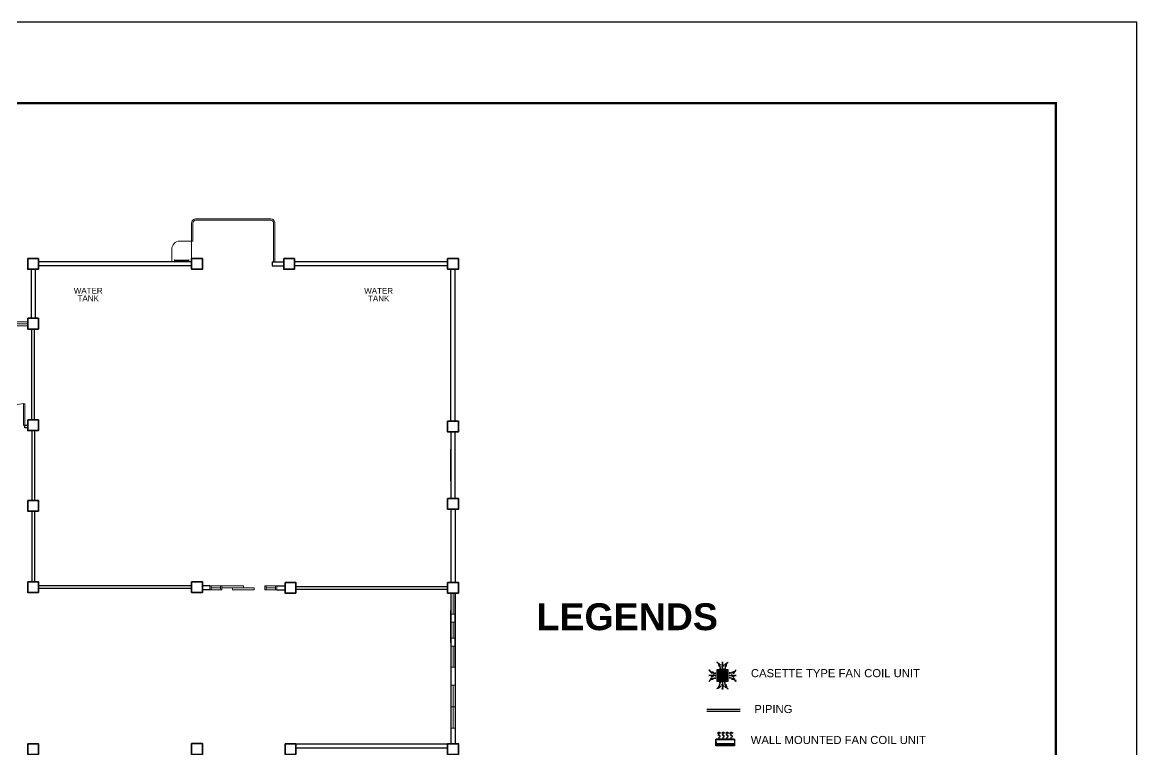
# Model space of a CAD drawing. Header units: millimetres. Extents: x 5 to 430, y 3 to 339.
# Drawn here: x 167.72 to 209.19, y 124.01 to 151.08 of the extents above; entities that cross this region are included whole.
import ezdxf

# ---------------------------------------------------------------- set-up
doc = ezdxf.new("R2010")
doc.units = ezdxf.units.MM
doc.header["$MEASUREMENT"] = 0
for name, color, linetype in [('.1', 1, 'Continuous'), ('AIR', 7, 'Continuous'), ('fcu line', 7, 'Continuous'), ('fcu return', 7, 'Continuous'), ('label', 7, 'Continuous'), ('Legends', 7, 'Continuous'), ('template', 7, 'Continuous')]:
    doc.layers.add(name, color=color, linetype=linetype)
doc.styles.get("Standard").update_dxf_attribs({"font": 'arial.ttf'})
doc.styles.add('SWISSLT175', font='swissl.ttf', dxfattribs={"height": 0.175})

# ---------------------------------------------------------------- blocks, each defined once
blk = doc.blocks.new('FCU-13000P (CASSETTE SPLIT)')
at = {"layer": 'AIR', "ltscale": 3}
for p, q in [((0, 0.523), (0, 1)), ((-0.523, 0), (-1, 0)), ((-0.558, 0.193), (-0.487, 0.193)), ((-0.558, 0.162), (-0.487, 0.162)), ((-0.558, 0.016), (-0.487, 0.016)), ((-0.193, 0.558), (-0.193, 0.487)), ((-0.162, 0.558), (-0.162, 0.487)), ((-0.016, 0.558), (-0.016, 0.487)), ((0.016, 0.558), (0.016, 0.487)), ((0.162, 0.558), (0.162, 0.487)), ((0.193, 0.558), (0.193, 0.487)), ((0.558, 0.193), (0.487, 0.193)), ((0.558, 0.162), (0.487, 0.162)), ((0.558, 0.016), (0.487, 0.016)), ((0.523, 0), (1, 0)), ((-0.558, -0.016), (-0.487, -0.016)), ((-0.558, -0.162), (-0.487, -0.162)), ((-0.558, -0.193), (-0.487, -0.193)), ((-0.193, -0.558), (-0.193, -0.487)), ((-0.162, -0.558), (-0.162, -0.487)), ((-0.016, -0.558), (-0.016, -0.487)), ((0, -0.523), (0, -1)), ((0.016, -0.558), (0.016, -0.487)), ((0.162, -0.558), (0.162, -0.487)), ((0.193, -0.558), (0.193, -0.487)), ((0.558, -0.016), (0.487, -0.016)), ((0.558, -0.162), (0.487, -0.162)), ((0.558, -0.193), (0.487, -0.193))]:
    blk.add_line(p, q, dxfattribs=at)
at = {"layer": 'AIR'}
for p, q in [((0.295, -0.295), (-0.295, 0.295)), ((0.295, 0.295), (-0.295, -0.295))]:
    blk.add_line(p, q, dxfattribs=at)
at = {"layer": 'AIR', "ltscale": 3}
for points in [[(-0.335, 0.895), (-0.311, 0.932), (-0.416, 0.973)], [(-0.022, 0.89), (0.022, 0.89), (0, 1)], [(0.335, 0.895), (0.311, 0.932), (0.416, 0.973)], [(-0.89, 0.022), (-0.89, -0.022), (-1, 0)], [(-0.895, 0.335), (-0.932, 0.311), (-0.973, 0.416)], [(0.89, 0.022), (0.89, -0.022), (1, 0)], [(0.895, 0.335), (0.932, 0.311), (0.973, 0.416)], [(-0.895, -0.335), (-0.932, -0.311), (-0.973, -0.416)], [(0.895, -0.335), (0.932, -0.311), (0.973, -0.416)], [(-0.335, -0.895), (-0.311, -0.932), (-0.416, -0.973)], [(-0.022, -0.89), (0.022, -0.89), (0, -1)], [(0.335, -0.895), (0.311, -0.932), (0.416, -0.973)]]:
    blk.add_lwpolyline(points, close=True, dxfattribs=at)
at = {"layer": 'AIR'}
for points in [[(-0.323, 0.914, -0.171809), (-0.178, 0.558), (-0.178, 0.522)], [(0.323, 0.914, 0.171809), (0.178, 0.558), (0.178, 0.522)], [(-0.914, 0.323, 0.171809), (-0.558, 0.178), (-0.522, 0.178)], [(0.914, 0.323, -0.171809), (0.558, 0.178), (0.522, 0.178)], [(-0.914, -0.323, -0.171809), (-0.558, -0.178), (-0.522, -0.178)], [(-0.323, -0.914, 0.171809), (-0.178, -0.558), (-0.178, -0.522)], [(0.323, -0.914, -0.171809), (0.178, -0.558), (0.178, -0.522)], [(0.914, -0.323, 0.171809), (0.558, -0.178), (0.522, -0.178)]]:
    blk.add_lwpolyline(points, format="xyb", dxfattribs=at)
for points in [[(-0.41, -0.41), (0.41, -0.41), (0.41, 0.41), (-0.41, 0.41)], [(-0.373, 0.31), (-0.348, 0.31), (-0.348, -0.31), (-0.373, -0.31)], [(-0.31, 0.372), (0.31, 0.372), (0.31, 0.348), (-0.31, 0.348)], [(-0.26, -0.26), (0.26, -0.26), (0.26, 0.26), (-0.26, 0.26)], [(-0.21, -0.21), (0.21, -0.21), (0.21, 0.21), (-0.21, 0.21)], [(-0.16, -0.16), (0.16, -0.16), (0.16, 0.16), (-0.16, 0.16)], [(-0.11, -0.11), (0.11, -0.11), (0.11, 0.11), (-0.11, 0.11)], [(-0.06, -0.06), (0.06, -0.06), (0.06, 0.06), (-0.06, 0.06)], [(0.372, 0.31), (0.348, 0.31), (0.348, -0.31), (0.372, -0.31)], [(-0.31, -0.373), (0.31, -0.373), (0.31, -0.348), (-0.31, -0.348)]]:
    blk.add_lwpolyline(points, close=True, dxfattribs=at)
blk.add_lwpolyline([(-0.26, -0.31), (0.26, -0.31, 0.414214), (0.31, -0.26), (0.31, 0.26, 0.414214), (0.26, 0.31), (-0.26, 0.31, 0.414214), (-0.31, 0.26), (-0.31, -0.26, 0.414214)], format="xyb", close=True, dxfattribs=at)
at = {"layer": 'AIR', "ltscale": 3}
for points in [[(-0.268, 0.84), (-0.231, 0.852), (-0.134, 0.882), (-0.422, 0.704), (0.005, 0.903), (-0.358, 0.645), (-0.239, 0.678), (-0.199, 0.69)], [(0.268, 0.84), (0.231, 0.852), (0.134, 0.882), (0.422, 0.704), (-0.005, 0.903), (0.358, 0.645), (0.239, 0.678), (0.199, 0.69)], [(-0.84, 0.268), (-0.852, 0.231), (-0.882, 0.134), (-0.704, 0.422), (-0.903, -0.005), (-0.645, 0.358), (-0.678, 0.239), (-0.69, 0.199)], [(0.84, 0.268), (0.852, 0.231), (0.882, 0.134), (0.704, 0.422), (0.903, -0.005), (0.645, 0.358), (0.678, 0.239), (0.69, 0.199)], [(-0.84, -0.268), (-0.852, -0.231), (-0.882, -0.134), (-0.704, -0.422), (-0.903, 0.005), (-0.645, -0.358), (-0.678, -0.239), (-0.69, -0.199)], [(-0.268, -0.84), (-0.231, -0.852), (-0.134, -0.882), (-0.422, -0.704), (0.005, -0.903), (-0.358, -0.645), (-0.239, -0.678), (-0.199, -0.69)], [(0.268, -0.84), (0.231, -0.852), (0.134, -0.882), (0.422, -0.704), (-0.005, -0.903), (0.358, -0.645), (0.239, -0.678), (0.199, -0.69)], [(0.84, -0.268), (0.852, -0.231), (0.882, -0.134), (0.704, -0.422), (0.903, 0.005), (0.645, -0.358), (0.678, -0.239), (0.69, -0.199)]]:
    blk.add_open_spline(points, degree=3, knots=[0.0032834, 0.0032834, 0.0032834, 0.0032834, 0.0712567, 0.1924075, 0.3347111, 0.5062145, 0.5813292, 0.5813292, 0.5813292, 0.5813292], dxfattribs=at)
for points in [[(-0.8, 0), (-0.776, -0.077), (-0.755, 0.058), (-0.718, -0.098), (-0.663, 0.087), (-0.631, 0)], [(0, 0.8), (0.077, 0.776), (-0.058, 0.755), (0.098, 0.718), (-0.087, 0.663), (0, 0.631)], [(0.8, 0), (0.776, -0.077), (0.755, 0.058), (0.718, -0.098), (0.663, 0.087), (0.631, 0)], [(0, -0.8), (0.077, -0.776), (-0.058, -0.755), (0.098, -0.718), (-0.087, -0.663), (0, -0.631)]]:
    blk.add_spline(points, degree=3, dxfattribs=at)
for points in [[(-0.416, 0.973), (-0.335, 0.895), (-0.311, 0.932)], [(0, 1), (-0.022, 0.89), (0.022, 0.89)], [(0.416, 0.973), (0.335, 0.895), (0.311, 0.932)], [(-1, 0), (-0.89, 0.022), (-0.89, -0.022)], [(-0.973, 0.416), (-0.895, 0.335), (-0.932, 0.311)], [(1, 0), (0.89, 0.022), (0.89, -0.022)], [(0.973, 0.416), (0.895, 0.335), (0.932, 0.311)], [(-0.973, -0.416), (-0.895, -0.335), (-0.932, -0.311)], [(0.973, -0.416), (0.895, -0.335), (0.932, -0.311)], [(-0.416, -0.973), (-0.335, -0.895), (-0.311, -0.932)], [(0, -1), (-0.022, -0.89), (0.022, -0.89)], [(0.416, -0.973), (0.335, -0.895), (0.311, -0.932)]]:
    blk.add_solid(points, dxfattribs=at)
blk = doc.blocks.new('CARRIER-S30-32 (FCD)')
at = {"layer": 'AIR'}
for p, q in [((0.82, -0.05), (-0.83, -0.05)), ((0.82, -0.08), (-0.83, -0.08)), ((0.82, -0.1), (-0.83, -0.1)), ((0.82, -0.13), (-0.83, -0.13)), ((0.82, -0.15), (-0.83, -0.15)), ((-0.6, -0.03), (-0.6, -0.18)), ((-0.4, -0.03), (-0.4, -0.18)), ((-0.2, -0.03), (-0.2, -0.18)), ((0, -0.03), (0, -0.18)), ((0.2, -0.03), (0.2, -0.18)), ((0.4, -0.03), (0.4, -0.18)), ((0.6, -0.03), (0.6, -0.18))]:
    blk.add_line(p, q, dxfattribs=at)
for points in [[(-0.8, -0.62), (0.8, -0.62, 0.414214), (0.85, -0.57), (0.85, 0), (-0.85, 0), (-0.85, -0.57, 0.414214)], [(-0.8, -0.59), (0.8, -0.59, 0.414214), (0.82, -0.57), (0.82, -0.53), (-0.83, -0.53), (-0.83, -0.57, 0.414214)]]:
    blk.add_lwpolyline(points, format="xyb", close=True, dxfattribs=at)
for points in [[(-0.83, -0.03), (0.82, -0.03), (0.82, -0.18), (-0.83, -0.18)], [(-0.66, -1.13), (-0.56, -1.24), (-0.7, -1.18)], [(-0.46, -1.13), (-0.56, -1.24), (-0.43, -1.18)], [(-0.29, -1.13), (-0.19, -1.24), (-0.32, -1.18)], [(-0.09, -1.13), (-0.19, -1.24), (-0.05, -1.18)], [(0.09, -1.13), (0.19, -1.24), (0.05, -1.18)], [(0.29, -1.13), (0.19, -1.24), (0.32, -1.18)], [(0.46, -1.13), (0.56, -1.24), (0.43, -1.18)], [(0.66, -1.13), (0.56, -1.24), (0.7, -1.18)]]:
    blk.add_lwpolyline(points, close=True, dxfattribs=at)
for points in [[(-0.56, -0.68), (-0.56, -0.79), (-0.44, -0.84), (-0.67, -1), (-0.56, -1.04), (-0.56, -1.24)], [(-0.19, -0.68), (-0.19, -0.79), (-0.06, -0.84), (-0.29, -1), (-0.19, -1.04), (-0.19, -1.24)], [(0.19, -0.68), (0.19, -0.79), (0.31, -0.84), (0.08, -1), (0.19, -1.04), (0.19, -1.24)], [(0.56, -0.68), (0.56, -0.79), (0.69, -0.84), (0.46, -1), (0.56, -1.04), (0.56, -1.24)]]:
    blk.add_lwpolyline(points, dxfattribs=at)
for centre in [(-0.8, -0.29), (-0.8, -0.36)]:
    blk.add_circle(centre, 0.0187, dxfattribs=at)

msp = doc.modelspace()

# ---------------------------------------------------------------- linework, layer by layer
at = {"layer": '.1', "color": 0}
msp.add_line((209.188, 151.076), (109.912, 151.076), dxfattribs=at)
at = {"color": 8, "linetype": 'ByBlock', "lineweight": 9}
for p, q in [((173.285, 142.159), (173.285, 142.634)), ((173.585, 142.934), (174.055, 142.934)), ((173.405, 142.242), (173.385, 142.242)), ((173.385, 142.242), (173.385, 142.161)), ((173.405, 142.162), (173.405, 142.242)), ((173.655, 142.231), (173.405, 142.231)), ((173.655, 142.231), (173.905, 142.231)), ((173.905, 142.161), (173.905, 142.241)), ((173.905, 142.241), (173.925, 142.241)), ((173.925, 142.241), (173.925, 142.161)), ((173.655, 142.211), (173.405, 142.211)), ((173.655, 142.211), (173.905, 142.211)), ((164.6, 139.934), (167.925, 139.934)), ((167.925, 139.862), (164.6, 139.862)), ((164.6, 139.784), (167.925, 139.784)), ((167.825, 135.986), (167.925, 135.986)), ((183.675, 129.197), (183.675, 129.836)), ((183.675, 129.06), (183.675, 129.836)), ((183.75, 129.836), (183.75, 129.06)), ((183.825, 129.197), (183.825, 129.836)), ((183.825, 129.06), (183.675, 129.06)), ((183.825, 128.76), (183.675, 128.76)), ((183.675, 128.76), (183.675, 128.16)), ((183.75, 128.76), (183.75, 128.16)), ((183.825, 128.46), (183.825, 128.76)), ((183.675, 128.16), (183.825, 128.16)), ((183.675, 128.16), (183.675, 127.86)), ((183.675, 127.997), (183.675, 127.234)), ((183.675, 127.86), (183.825, 127.86)), ((183.75, 127.86), (183.75, 127.085)), ((183.825, 127.997), (183.825, 127.234)), ((183.825, 127.86), (183.825, 127.084)), ((183.825, 127.084), (183.675, 127.086)), ((183.675, 126.322), (183.675, 127.084)), ((183.675, 126.986), (183.675, 124.236)), ((183.825, 127.234), (183.825, 127.084)), ((183.825, 126.322), (183.825, 127.084)), ((183.675, 124.811), (183.675, 126.411)), ((183.675, 126.411), (183.825, 126.411)), ((183.675, 125.122), (183.675, 126.322)), ((183.75, 126.411), (183.75, 124.811)), ((183.825, 125.122), (183.825, 126.322)), ((183.675, 125.611), (183.825, 125.611)), ((183.825, 125.611), (183.825, 124.811)), ((183.675, 125.122), (183.675, 124.236)), ((183.825, 124.811), (183.675, 124.811)), ((183.825, 125.122), (183.825, 124.236))]:
    msp.add_line(p, q, dxfattribs=at)
at = {"color": 8, "linetype": 'ByBlock', "lineweight": 25}
for p, q in [((168.05, 141.886), (168.05, 140.062)), ((168.2, 141.886), (168.2, 140.062)), ((174.025, 142.159), (168.325, 142.159)), ((174.025, 142.009), (168.325, 142.009)), ((177.025, 142.159), (177.45, 142.159)), ((177.025, 142.009), (177.45, 142.009)), ((183.55, 142.159), (177.85, 142.159)), ((183.55, 142.009), (177.85, 142.009)), ((183.675, 136.236), (183.675, 141.886)), ((183.825, 136.236), (183.825, 141.886)), ((168.075, 136.287), (168.075, 139.662)), ((168.175, 136.287), (168.175, 139.662)), ((167.775, 136.086), (167.925, 136.086)), ((167.825, 135.986), (167.825, 136.086)), ((167.925, 135.986), (167.825, 135.986)), ((168.075, 135.887), (168.075, 133.287)), ((168.175, 135.887), (168.175, 133.287)), ((183.675, 135.836), (183.675, 133.361)), ((183.825, 133.361), (183.825, 135.836)), ((183.675, 133.997), (183.675, 135.197)), ((168.075, 132.887), (168.075, 130.263)), ((168.175, 132.887), (168.175, 130.263)), ((183.675, 132.961), (183.675, 130.236)), ((183.825, 132.961), (183.825, 130.236)), ((183.675, 132.322), (183.675, 131.122)), ((183.675, 129.836), (183.675, 124.236)), ((183.825, 129.836), (183.825, 124.236)), ((183.825, 127.084), (183.825, 129.836)), ((183.675, 127.997), (183.675, 129.197)), ((183.825, 127.997), (183.825, 129.197)), ((183.825, 128.76), (183.825, 129.06))]:
    msp.add_line(p, q, dxfattribs=at)
at = {"color": 8, "linetype": 'Continuous', "lineweight": 25}
for p, q in [((177.025, 142.159), (177.025, 142.009)), ((174.7, 130.113), (174.425, 130.113)), ((174.7, 129.961), (174.425, 129.961)), ((177.2, 130.111), (177.5, 130.111)), ((177.2, 129.961), (177.5, 129.961))]:
    msp.add_line(p, q, dxfattribs=at)
at = {"color": 8, "lineweight": 25}
for p, q in [((174.025, 130.113), (168.325, 130.113)), ((174.025, 130.013), (168.325, 130.013)), ((177.9, 130.086), (183.55, 130.086)), ((177.9, 129.986), (183.55, 129.986)), ((177.9, 124.236), (183.55, 124.236)), ((177.9, 124.086), (183.55, 124.086))]:
    msp.add_line(p, q, dxfattribs=at)
at = {"color": 8, "linetype": 'ByBlock', "lineweight": 13}
for p, q in [((175.1, 130.111), (174.75, 130.111)), ((174.75, 130.036), (175.1, 130.036)), ((175.1, 129.961), (174.75, 129.961)), ((176.8, 130.111), (177.15, 130.111)), ((177.15, 130.036), (176.8, 130.036)), ((176.8, 129.961), (177.15, 129.961))]:
    msp.add_line(p, q, dxfattribs=at)
at = {"color": 8, "lineweight": 9, "ltscale": 0.4}
msp.add_line((183.675, 128.215), (183.675, 128.705), dxfattribs=at)
at = {"color": 8, "linetype": 'ByBlock', "lineweight": 9}
for points in [[(177.125, 142.159), (177.125, 143.609, 0.414214), (176.975, 143.759), (174.175, 143.759, 0.414214), (174.025, 143.609), (174.025, 142.284), (174.025, 142.934)], [(177.075, 142.159), (177.075, 143.609, 0.414214), (176.975, 143.709), (174.175, 143.709, 0.414214), (174.075, 143.609), (174.075, 142.954)]]:
    msp.add_lwpolyline(points, format="xyb", dxfattribs=at)
at = {"color": 8, "linetype": 'ByBlock', "lineweight": 35}
for points in [[(167.925, 142.286), (168.325, 142.286), (168.325, 141.886), (167.925, 141.886)], [(174.025, 142.286), (174.425, 142.286), (174.425, 141.886), (174.025, 141.886)], [(177.45, 142.286), (177.85, 142.286), (177.85, 141.886), (177.45, 141.886)], [(183.55, 142.286), (183.95, 142.286), (183.95, 141.886), (183.55, 141.886)], [(167.925, 140.062), (168.325, 140.062), (168.325, 139.662), (167.925, 139.662)], [(167.925, 136.287), (168.325, 136.287), (168.325, 135.887), (167.925, 135.887)], [(183.55, 136.236), (183.95, 136.236), (183.95, 135.836), (183.55, 135.836)], [(167.925, 133.287), (168.325, 133.287), (168.325, 132.887), (167.925, 132.887)], [(183.55, 133.361), (183.95, 133.361), (183.95, 132.961), (183.55, 132.961)], [(167.925, 130.263), (168.325, 130.263), (168.325, 129.863), (167.925, 129.863)], [(174.025, 130.263), (174.425, 130.263), (174.425, 129.863), (174.025, 129.863)], [(177.5, 130.236), (177.9, 130.236), (177.9, 129.836), (177.5, 129.836)], [(183.55, 130.236), (183.95, 130.236), (183.95, 129.836), (183.55, 129.836)], [(167.925, 124.236), (168.325, 124.236), (168.325, 123.836), (167.925, 123.836)], [(174.025, 124.237), (174.425, 124.237), (174.425, 123.837), (174.025, 123.837)], [(177.5, 124.236), (177.9, 124.236), (177.9, 123.836), (177.5, 123.836)], [(183.55, 124.236), (183.95, 124.236), (183.95, 123.836), (183.55, 123.836)]]:
    msp.add_lwpolyline(points, close=True, dxfattribs=at)
at = {"color": 8, "lineweight": 13, "ltscale": 0.03}
msp.add_lwpolyline([(167.775, 136.086), (167.825, 136.086), (167.825, 136.886), (167.775, 136.886)], close=True, dxfattribs=at)
at = {"color": 8, "linetype": 'ByBlock', "lineweight": 13}
for points in [[(174.75, 130.111), (174.75, 129.961), (174.7, 129.961), (174.7, 130.111)], [(175.15, 130.111), (175.15, 129.961), (175.1, 129.961), (175.1, 130.111)], [(175.15, 130.111), (175.95, 130.111), (175.95, 130.036), (175.15, 130.036)], [(175.55, 130.036), (176.35, 130.036), (176.35, 129.961), (175.55, 129.961)], [(176.75, 130.111), (176.75, 129.961), (176.8, 129.961), (176.8, 130.111)], [(177.15, 130.111), (177.15, 129.961), (177.2, 129.961), (177.2, 130.111)]]:
    msp.add_lwpolyline(points, close=True, dxfattribs=at)
at = {"color": 8, "lineweight": 9}
for points in [[(183.675, 129.836), (183.825, 129.836), (183.825, 129.06), (183.675, 129.06)], [(183.675, 128.76), (183.825, 128.76), (183.825, 128.16), (183.675, 128.16)], [(183.675, 127.86), (183.825, 127.86), (183.825, 127.084), (183.675, 127.084)], [(183.675, 126.411), (183.825, 126.411), (183.825, 124.811), (183.675, 124.811)]]:
    msp.add_lwpolyline(points, close=True, dxfattribs=at)
at = {"color": 8, "linetype": 'ByBlock', "lineweight": 9}
for centre, radius, start, end in [((173.585, 142.634), 0.3, 90, 180), ((174.055, 142.954), 0.02, 270, 0)]:
    msp.add_arc(centre, radius, start, end, dxfattribs=at)
at = {"color": 8, "lineweight": 13, "ltscale": 0.03}
msp.add_arc((167.775, 136.135), 0.752, 90, 183.6952, dxfattribs=at)
at = {"color": 8, "linetype": 'ByBlock', "lineweight": 9}
for p in [(183.675, 128.597), (183.675, 125.722)]:
    msp.add_point(p, dxfattribs=at)
at = {"layer": 'fcu line', "linetype": 'Continuous'}
msp.add_line((194.437, 125.502), (193.192, 125.502), dxfattribs=at)
at = {"layer": 'fcu return', "linetype": 'Continuous'}
msp.add_line((194.437, 125.432), (193.192, 125.432), dxfattribs=at)
at = {"layer": 'template'}
msp.add_line((209.188, 80.681), (209.188, 151.076), dxfattribs=at)
at = {"layer": 'template', "linetype": 'Continuous', "const_width": 0.0853}
msp.add_lwpolyline([(115.928, 83.689), (206.179, 83.689), (206.179, 148.068), (115.928, 148.068)], close=True, dxfattribs=at)

# ---------------------------------------------------------------- block references
at = {"layer": 'AIR', "xscale": 0.5113536813550488, "yscale": 0.5113536813550488, "zscale": 0.5113536813550488}
msp.add_blockref('FCU-13000P (CASSETTE SPLIT)', (193.779, 126.768), dxfattribs=at)
at = {"layer": 'AIR', "xscale": -0.4053817101480872, "yscale": 0.4053817101480872, "zscale": 0.4053817101480872, "rotation": 180}
msp.add_blockref('CARRIER-S30-32 (FCD)', (193.876, 124.159), dxfattribs=at)

# ---------------------------------------------------------------- texts
at = {"layer": 'label', "color": 8, "linetype": 'ByBlock', "lineweight": 9, "ltscale": 0.4, "char_height": 0.2125, "attachment_point": 5, "line_spacing_factor": 0.8, "style": 'SWISSLT175'}
for insert in [(170.177, 140.948), (180.983, 140.942)]:
    msp.add_mtext('WATER^JTANK', dxfattribs=dict(at, insert=insert))
at = {"layer": 'Legends', "attachment_point": 1}
for s, width, insert, char_height in [('{\\fArial|b1|i0|c0|p34;LEGENDS}', 9.67592, (186.855, 129.459), 1), ('CASETTE TYPE FAN COIL UNIT', 11.26859, (194.834, 127.01), 0.3), ('PIPING ', 2.8662, (194.959, 125.676), 0.3), ('WALL MOUNTED FAN COIL UNIT', 11.26859, (194.828, 124.524), 0.3)]:
    msp.add_mtext_dynamic_manual_height_columns(s, width=width, gutter_width=1, heights=[0], dxfattribs=dict(at, insert=insert, char_height=char_height))

doc.saveas('drawing.dxf')
